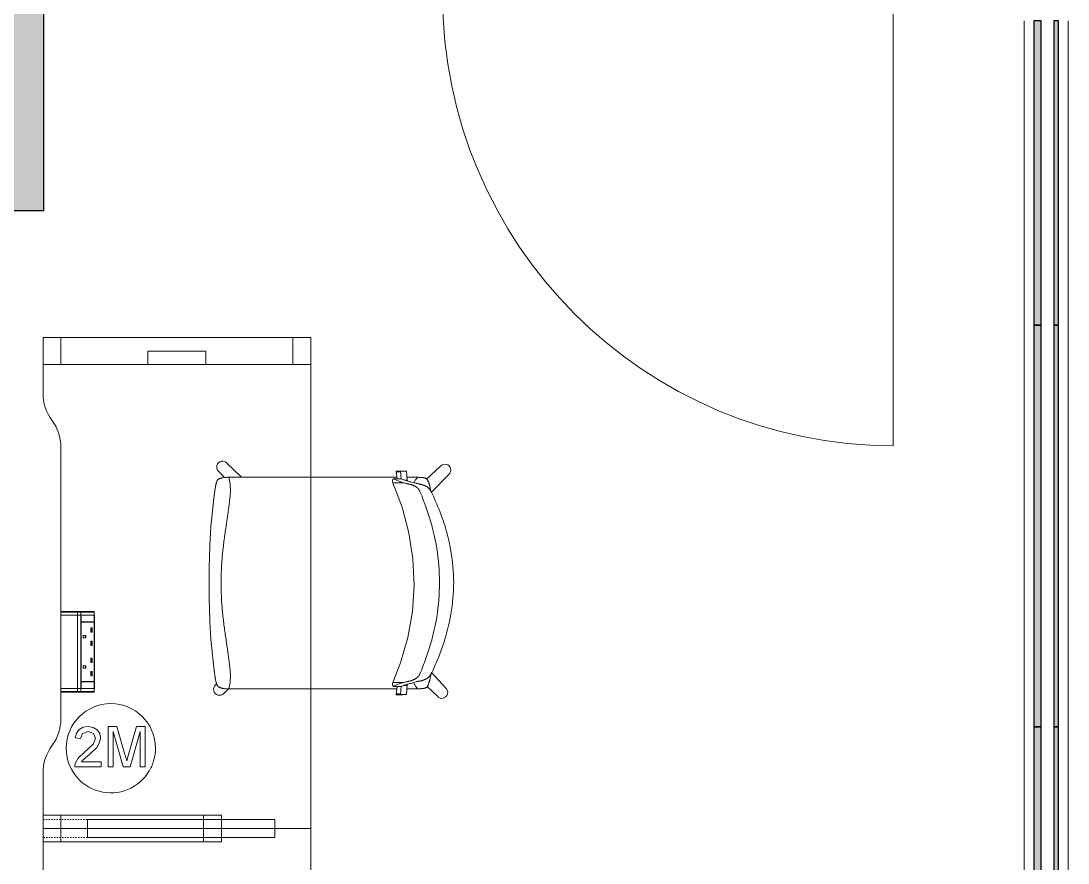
# Model space of a CAD drawing. Header units: millimetres. Extents: x 79795 to 317870, y -36033 to 97293.
# Drawn here: x 183451 to 185799, y 24860 to 26747 of the extents above; entities that cross this region are included whole.
import ezdxf

# ---------------------------------------------------------------- set-up
doc = ezdxf.new("R2010")
doc.units = ezdxf.units.MM
doc.header["$MEASUREMENT"] = 0
doc.linetypes.add('Dash', pattern=[6, 3, -3])
for name, color, linetype, lineweight in [('CSM-STL-XX-ZZ-M3-A-XXXX-00001_detached _19_04_21__rvt-1-Level 4$0$A-DOOR', 4, 'CONTINUOUS', 9), ('CSM-STL-XX-ZZ-M3-A-XXXX-00001_detached _19_04_21__rvt-1-Level 4$0$A-GLAZ-CURT', 7, 'CONTINUOUS', 9), ('CSM-STL-XX-ZZ-M3-A-XXXX-00001_detached _19_04_21__rvt-1-Level 4$0$A-GLAZ-CWMG', 7, 'CONTINUOUS', 9), ('CSM-STL-XX-ZZ-M3-A-XXXX-00001_detached _19_04_21__rvt-1-Level 4$0$A-WALL-PATT', 7, 'CONTINUOUS', 9), ('CSM-STL-XX-ZZ-M3-A-XXXX-00001_detached _19_04_21__rvt-1-Level 4$0$I-WALL', 7, 'CONTINUOUS', 9), ('I-FURN', 8, 'CONTINUOUS', 9), ('I-FURN-HDLN', 8, 'Dash', 9)]:
    doc.layers.add(name, color=color, linetype=linetype, lineweight=lineweight)

msp = doc.modelspace()

# ---------------------------------------------------------------- hatches: boundary and pattern name
at = {"layer": 'CSM-STL-XX-ZZ-M3-A-XXXX-00001_detached _19_04_21__rvt-1-Level 4$0$A-GLAZ-CURT'}
h = msp.add_hatch(color=256, dxfattribs=at)
h.paths.add_polyline_path([(185722.3, 26065.3), (185738.3, 26065.3), (185738.3, 26747.3), (185722.3, 26747.3), (185722.3, 26191.6)], flags=0)
h.paths.add_polyline_path([(185777.3, 26065.3), (185777.3, 26747.3), (185767.3, 26747.3), (185767.3, 26065.3)], flags=0)
h = msp.add_hatch(color=256, dxfattribs=at)
h.paths.add_polyline_path([(185738.3, 26065.3), (185722.3, 26065.3), (185722.3, 25165.3), (185738.3, 25165.3), (185738.3, 25563.9)], flags=0)
h.paths.add_polyline_path([(185777.3, 26065.3), (185767.3, 26065.3), (185767.3, 25165.3), (185777.3, 25165.3), (185777.3, 25563.9)], flags=0)
h = msp.add_hatch(color=256, dxfattribs=at)
h.paths.add_polyline_path([(185738.3, 25165.3), (185722.3, 25165.3), (185722.3, 24265.3), (185738.3, 24265.3), (185738.3, 24663.9)], flags=0)
h.paths.add_polyline_path([(185777.3, 25165.3), (185767.3, 25165.3), (185767.3, 24265.3), (185777.3, 24265.3), (185777.3, 24663.9)], flags=0)
at = {"layer": 'CSM-STL-XX-ZZ-M3-A-XXXX-00001_detached _19_04_21__rvt-1-Level 4$0$A-WALL-PATT'}
for points in [[(183502.8, 26423.2), (183502.8, 26806.3), (183401.8, 26806.3), (183401.8, 26423.2)], [(183502.8, 26322.2), (183502.8, 26423.2), (179500.1, 26423.2), (179500.1, 26322.2), (183104.2, 26322.2)]]:
    msp.add_hatch(color=256, dxfattribs=at).paths.add_polyline_path(points, flags=0)

# ---------------------------------------------------------------- linework, layer by layer
at = {"layer": 'CSM-STL-XX-ZZ-M3-A-XXXX-00001_detached _19_04_21__rvt-1-Level 4$0$A-DOOR'}
msp.add_line((185406.8, 26805.3), (185406.8, 25795.3), dxfattribs=at)
msp.add_arc((185406.8, 26805.3), 1010, 180, 270, dxfattribs=at)
at = {"layer": 'CSM-STL-XX-ZZ-M3-A-XXXX-00001_detached _19_04_21__rvt-1-Level 4$0$A-GLAZ-CURT', "lineweight": 30}
for p, q in [((185738.3, 26747.3), (185722.3, 26747.3)), ((185722.3, 26747.3), (185722.3, 26065.3)), ((185738.3, 26065.3), (185738.3, 26747.3)), ((185777.3, 26747.3), (185767.3, 26747.3)), ((185767.3, 26747.3), (185767.3, 26065.3)), ((185777.3, 26065.3), (185777.3, 26747.3)), ((185722.3, 26065.3), (185738.3, 26065.3)), ((185738.3, 26065.3), (185722.3, 26065.3)), ((185722.3, 26065.3), (185722.3, 25165.3)), ((185738.3, 25165.3), (185738.3, 26065.3)), ((185767.3, 26065.3), (185777.3, 26065.3)), ((185777.3, 26065.3), (185767.3, 26065.3)), ((185767.3, 26065.3), (185767.3, 25165.3)), ((185777.3, 25165.3), (185777.3, 26065.3)), ((185722.3, 25165.3), (185738.3, 25165.3)), ((185738.3, 25165.3), (185722.3, 25165.3)), ((185722.3, 25165.3), (185722.3, 24265.3)), ((185738.3, 24265.3), (185738.3, 25165.3)), ((185767.3, 25165.3), (185777.3, 25165.3)), ((185777.3, 25165.3), (185767.3, 25165.3)), ((185767.3, 25165.3), (185767.3, 24265.3)), ((185777.3, 24265.3), (185777.3, 25165.3))]:
    msp.add_line(p, q, dxfattribs=at)
at = {"layer": 'CSM-STL-XX-ZZ-M3-A-XXXX-00001_detached _19_04_21__rvt-1-Level 4$0$A-GLAZ-CWMG'}
for p, q in [((185700.8, 26747.3), (185700.8, 26065.3)), ((185798.8, 26747.3), (185798.8, 26065.3)), ((185700.8, 26065.3), (185700.8, 25165.3)), ((185798.8, 26065.3), (185798.8, 25165.3)), ((185700.8, 25165.3), (185700.8, 24265.3)), ((185798.8, 25165.3), (185798.8, 24265.3))]:
    msp.add_line(p, q, dxfattribs=at)
at = {"layer": 'CSM-STL-XX-ZZ-M3-A-XXXX-00001_detached _19_04_21__rvt-1-Level 4$0$I-WALL', "lineweight": 30}
for p, q in [((183502.8, 26423.2), (183502.8, 26805.3)), ((183502.8, 26322.2), (183502.8, 26423.2)), ((179500.1, 26322.2), (183502.8, 26322.2))]:
    msp.add_line(p, q, dxfattribs=at)
at = {"layer": 'I-FURN'}
for p, q in [((183500.9, 26037.6), (184100.9, 26037.6)), ((183540.9, 26037.6), (183500.9, 26037.6)), ((183500.9, 25977.6), (183500.9, 26037.6)), ((183500.9, 25977.6), (183500.9, 26037.6)), ((184100.9, 26037.6), (183500.9, 26037.6)), ((183500.9, 26037.6), (183500.9, 25912.6)), ((183500.9, 25912.6), (183500.9, 26037.6)), ((183500.9, 26037.6), (184100.9, 26037.6)), ((184060.9, 26037.6), (183540.9, 26037.6)), ((183540.9, 25977.6), (183540.9, 26037.6)), ((183540.9, 25977.6), (183540.9, 26037.6)), ((184100.9, 26037.6), (184060.9, 26037.6)), ((184060.9, 25977.6), (184060.9, 26037.6)), ((184060.9, 25977.6), (184060.9, 26037.6)), ((184100.9, 26037.6), (184100.9, 25977.6)), ((184100.9, 25977.6), (184100.9, 26037.6)), ((184100.9, 24937.6), (184100.9, 26037.6)), ((184100.9, 26037.6), (184100.9, 24937.6)), ((183735.9, 26007.6), (183865.9, 26007.6)), ((183735.9, 25977.6), (183735.9, 26007.6)), ((183865.9, 26007.6), (183735.9, 26007.6)), ((183735.9, 25977.6), (183735.9, 26007.6)), ((183865.9, 26007.6), (183865.9, 25977.6)), ((183865.9, 25977.6), (183865.9, 26007.6)), ((183735.9, 25977.6), (183500.9, 25977.6)), ((183500.9, 25977.6), (183540.9, 25977.6)), ((183540.9, 25977.6), (184060.9, 25977.6)), ((183865.9, 25977.6), (183735.9, 25977.6)), ((184100.9, 25977.6), (183865.9, 25977.6)), ((184061.6, 25977.6), (184100.9, 25977.6)), ((183540.9, 25792.6), (183540.9, 25422.6)), ((183540.9, 25422.6), (183540.9, 25792.6)), ((183945.6, 25724.9), (183913.3, 25756.3)), ((183894.6, 25738.1), (183907.6, 25723.9)), ((184292.7, 25738.7), (184294.7, 25721.5)), ((184306, 25738.7), (184292.7, 25738.7)), ((184292.7, 25737.8), (184294.6, 25721.5)), ((184303.6, 25721), (184302.4, 25738.4)), ((184302.4, 25738.4), (184315.7, 25738.4)), ((184315.7, 25738.4), (184317.1, 25718.5)), ((184392.2, 25749.7), (184360.7, 25720.7)), ((184371, 25690.3), (184410.4, 25731)), ((183917.3, 25724.9), (183917.9, 25724.9)), ((184284.6, 25718.3), (184284.3, 25716.8)), ((184284.3, 25716.8), (184284.3, 25714.5)), ((184284.3, 25714.5), (184284.9, 25712.4)), ((184285.3, 25720), (184284.6, 25718.3)), ((184284.9, 25712.4), (184306.1, 25657.3)), ((184286.4, 25721.5), (184285.3, 25720)), ((184288.5, 25721.5), (184302.1, 25721.5)), ((184317.1, 25718.5), (184311.2, 25718.5)), ((184317.1, 25717.5), (184314.1, 25717.5)), ((184306.1, 25657.3), (184321.3, 25600.2)), ((184321.3, 25600.2), (184330.2, 25541.7)), ((184330.2, 25541.7), (184332.8, 25482.6)), ((184332.8, 25482.6), (184329, 25423.6)), ((183541.9, 25423.6), (183541.9, 25423.6)), ((183579, 25423.6), (183541.9, 25423.6)), ((183541.9, 25423.6), (183545.9, 25423.6)), ((183545.9, 25422.6), (183545.9, 25423.6)), ((183545.9, 25423.6), (183584.5, 25423.6)), ((183584.5, 25423.6), (183579, 25423.6)), ((183614.8, 25423.6), (183584.5, 25423.6)), ((183614.8, 25423.6), (183584.5, 25423.6)), ((183615.4, 25423.3), (183615.4, 25423.3)), ((184329, 25423.6), (184318.8, 25365.4)), ((183540.9, 25422.6), (183540.9, 25415.6)), ((183540.9, 25422.6), (183578.4, 25422.6)), ((183540.9, 25422.6), (183540.9, 25415.6)), ((183540.9, 25415.6), (183578.4, 25415.6)), ((183540.9, 25415.4), (183540.9, 25251.5)), ((183540.9, 25251.5), (183540.9, 25415.4)), ((183578.4, 25415.4), (183540.9, 25415.4)), ((183578.4, 25422.6), (183585.3, 25422.6)), ((183578.4, 25422.6), (183578.4, 25415.6)), ((183578.4, 25415.6), (183585.3, 25415.6)), ((183578.4, 25251.5), (183578.4, 25415.4)), ((183585.3, 25415.4), (183578.4, 25415.4)), ((183586.1, 25415.5), (183583.7, 25415.5)), ((183585.3, 25422.6), (183615.6, 25422.6)), ((183585.3, 25422.6), (183585.3, 25415.6)), ((183585.3, 25415.6), (183615.6, 25415.6)), ((183585.3, 25251.5), (183585.3, 25415.4)), ((183585.3, 25415.4), (183585.9, 25415.4)), ((183585.9, 25415.4), (183585.9, 25400.5)), ((183585.9, 25400), (183585.9, 25267)), ((183586.1, 25400.5), (183586.1, 25415.5)), ((183586.1, 25415.5), (183616, 25415.5)), ((183616, 25400.5), (183586.1, 25400.5)), ((183586.1, 25267), (183586.1, 25400)), ((183616, 25400), (183586.1, 25400)), ((183615.6, 25422.6), (183615.8, 25422.6)), ((183615.6, 25422.6), (183615.6, 25415.6)), ((183615.6, 25415.6), (183615.8, 25415.6)), ((183615.6, 25400.5), (183615.6, 25400)), ((183615.8, 25415.6), (183615.8, 25422.6)), ((183615.8, 25415.6), (183615.8, 25422.6)), ((183615.8, 25415.6), (183615.8, 25422.6)), ((183615.8, 25251.5), (183615.8, 25415.4)), ((183616, 25415.5), (183616, 25400.5)), ((183616, 25400), (183616, 25267)), ((183610.9, 25387.4), (183608.1, 25387.4)), ((183608.1, 25377.4), (183608.1, 25387.4)), ((183610.9, 25377.4), (183608.1, 25377.4)), ((183610.2, 25377.4), (183610.2, 25387.4)), ((183610.9, 25377.4), (183610.9, 25387.4)), ((183596.6, 25369.9), (183590.9, 25369.9)), ((183590.9, 25364.9), (183590.9, 25369.9)), ((183596.6, 25364.9), (183590.9, 25364.9)), ((183595.9, 25364.9), (183595.9, 25369.9)), ((183596.6, 25364.9), (183596.6, 25369.9)), ((183610.9, 25357.4), (183608.1, 25357.4)), ((183608.1, 25347.4), (183608.1, 25357.4)), ((183610.2, 25347.4), (183610.2, 25357.4)), ((183610.9, 25347.4), (183610.9, 25357.4)), ((184318.8, 25365.4), (184302.4, 25308.6)), ((183610.9, 25347.4), (183608.1, 25347.4)), ((183610.9, 25319.6), (183608.1, 25319.6)), ((183608.1, 25309.6), (183608.1, 25319.6)), ((183610.9, 25309.6), (183608.1, 25309.6)), ((183610.2, 25309.6), (183610.2, 25319.6)), ((183610.9, 25309.6), (183610.9, 25319.6)), ((184302.4, 25308.6), (184284.9, 25264.7)), ((183590.9, 25302.1), (183590.9, 25297.1)), ((183596.6, 25302.1), (183590.9, 25302.1)), ((183590.9, 25297.1), (183596.6, 25297.1)), ((183595.9, 25297.1), (183595.9, 25302.1)), ((183596.6, 25297.1), (183596.6, 25302.1)), ((183610.9, 25289.6), (183608.1, 25289.6)), ((183608.1, 25279.6), (183608.1, 25289.6)), ((183610.2, 25279.6), (183610.2, 25289.6)), ((183610.9, 25279.6), (183610.9, 25289.6)), ((184403.7, 25252), (184371.5, 25287.1)), ((183585.9, 25266.5), (183585.9, 25251.5)), ((183616, 25267), (183586.1, 25267)), ((183586.1, 25251.5), (183586.1, 25266.5)), ((183586.1, 25266.5), (183616, 25266.5)), ((183610.9, 25279.6), (183608.1, 25279.6)), ((183615.6, 25267), (183615.6, 25266.5)), ((183616, 25266.5), (183616, 25251.5)), ((183890.7, 25262.1), (183887.8, 25259.2)), ((184284.3, 25262.6), (184284.9, 25264.7)), ((184284.3, 25260.3), (184284.3, 25262.6)), ((184284.6, 25258.8), (184284.3, 25260.3)), ((184285.3, 25257.1), (184284.6, 25258.8)), ((183540.9, 25251.5), (183578.4, 25251.5)), ((183540.9, 25251.4), (183540.9, 25244.4)), ((183540.9, 25244.4), (183540.9, 25251.4)), ((183578.4, 25251.4), (183540.9, 25251.4)), ((183540.9, 25244.4), (183540.9, 25182.6)), ((183540.9, 25182.6), (183540.9, 25244.4)), ((183578.4, 25244.4), (183540.9, 25244.4)), ((183545.9, 25243.4), (183541.9, 25243.4)), ((183541.9, 25243.4), (183579, 25243.4)), ((183545.9, 25243.4), (183545.9, 25244.4)), ((183584.5, 25243.4), (183545.9, 25243.4)), ((183578.4, 25251.5), (183585.3, 25251.5)), ((183578.4, 25244.4), (183578.4, 25251.4)), ((183585.3, 25251.4), (183578.4, 25251.4)), ((183585.3, 25244.4), (183578.4, 25244.4)), ((183579, 25243.4), (183584.5, 25243.4)), ((183584.5, 25243.4), (183614.8, 25243.4)), ((183584.5, 25243.4), (183614.8, 25243.4)), ((183585.9, 25251.5), (183585.3, 25251.5)), ((183585.3, 25244.4), (183585.3, 25251.4)), ((183615.6, 25251.4), (183585.3, 25251.4)), ((183615.6, 25244.4), (183585.3, 25244.4)), ((183616, 25251.5), (183586.1, 25251.5)), ((183615.4, 25243.7), (183615.4, 25243.7)), ((183615.6, 25244.4), (183615.6, 25251.4)), ((183615.8, 25251.4), (183615.6, 25251.4)), ((183615.8, 25244.4), (183615.6, 25244.4)), ((183615.8, 25244.4), (183615.8, 25251.4)), ((183615.8, 25244.4), (183615.8, 25251.4)), ((183615.8, 25251.4), (183615.8, 25244.4)), ((183906, 25240.4), (183916.8, 25250.3)), ((183917.9, 25250.3), (183917.3, 25250.3)), ((184286.4, 25255.5), (184285.3, 25257.1)), ((184288.5, 25255.5), (184302.1, 25255.5)), ((184294.7, 25255.5), (184292.7, 25238.4)), ((184294.9, 25255.5), (184292.7, 25237.4)), ((184292.7, 25237.4), (184306, 25237.4)), ((184302.4, 25238.7), (184303.6, 25256.1)), ((184302.4, 25237.7), (184303.7, 25256.1)), ((184315.7, 25237.7), (184302.4, 25237.7)), ((184308.3, 25257.7), (184317.1, 25257.7)), ((184311.2, 25258.6), (184317.1, 25258.6)), ((184317.1, 25257.7), (184315.7, 25237.7)), ((184362.2, 25255.9), (184385, 25233.8)), ((183602.2, 25166), (183590.8, 25164.3)), ((183613.6, 25164.1), (183602.2, 25166)), ((183666.2, 25166), (183646.8, 25166)), ((183646.8, 25166), (183646.8, 25075.5)), ((183684.4, 25103.3), (183666.2, 25166)), ((183710.7, 25166), (183692.5, 25103.3)), ((183730.1, 25166), (183710.7, 25166)), ((183730.1, 25075.5), (183730.1, 25166)), ((183576.1, 25151.5), (183573.3, 25140.5)), ((183582, 25159.4), (183576.1, 25151.5)), ((183590.8, 25164.3), (183582, 25159.4)), ((183584.6, 25139.1), (183589.4, 25150.5)), ((183589.4, 25150.5), (183601.9, 25154.6)), ((183601.9, 25154.6), (183613.9, 25150.4)), ((183622.4, 25158.7), (183613.6, 25164.1)), ((183613.9, 25150.4), (183618.5, 25140.1)), ((183628, 25150.6), (183622.4, 25158.7)), ((183629.8, 25140.7), (183628, 25150.6)), ((183658.1, 25075.5), (183658.1, 25154.6)), ((183658.1, 25154.6), (183680.8, 25075.5)), ((183702.2, 25096.6), (183718.8, 25154.6)), ((183718.8, 25154.6), (183718.8, 25075.5)), ((183573.3, 25140.5), (183584.6, 25139.1)), ((183613.7, 25127.3), (183594.1, 25108.4)), ((183605, 25103.5), (183621.2, 25118.9)), ((183618.5, 25140.1), (183613.7, 25127.3)), ((183621.2, 25118.9), (183627.8, 25130)), ((183627.8, 25130), (183629.8, 25140.7)), ((183580, 25095.3), (183573.1, 25083.3)), ((183594.1, 25108.4), (183580, 25095.3)), ((183592, 25092.6), (183605, 25103.5)), ((183688.5, 25088.9), (183684.7, 25102.2)), ((183692.5, 25103.3), (183688.5, 25088.9)), ((183696.1, 25075.5), (183702.1, 25096.3)), ((183573.1, 25083.3), (183571.9, 25075.5)), ((183571.9, 25075.5), (183631.3, 25075.5)), ((183586.9, 25086.8), (183592, 25092.6)), ((183631.3, 25086.8), (183586.9, 25086.8)), ((183631.3, 25075.5), (183631.3, 25086.8)), ((183646.8, 25075.5), (183658.1, 25075.5)), ((183680.8, 25075.5), (183696.1, 25075.5)), ((183718.8, 25075.5), (183730.1, 25075.5)), ((183500.9, 25061.5), (183500.9, 24937.6)), ((183500.9, 24937.6), (183500.9, 25061.5)), ((183540.9, 24967.6), (183500.9, 24967.6)), ((183500.9, 24967.6), (183900.9, 24967.6)), ((183500.9, 24907.6), (183500.9, 24967.6)), ((183500.9, 24907.6), (183500.9, 24967.6)), ((183860.9, 24967.6), (183540.9, 24967.6)), ((183540.9, 24907.6), (183540.9, 24967.6)), ((183540.9, 24907.6), (183540.9, 24967.6)), ((183600.9, 24957.6), (183600.9, 24917.6)), ((183900.9, 24957.6), (183600.9, 24957.6)), ((183900.9, 24967.6), (183860.9, 24967.6)), ((183860.9, 24957.6), (183860.9, 24967.6)), ((183860.9, 24907.6), (183860.9, 24967.6)), ((183900.9, 24957.6), (183900.9, 24967.6)), ((183900.9, 24967.6), (183900.9, 24907.6)), ((184020.9, 24957.6), (183900.9, 24957.6)), ((184020.9, 24917.6), (184020.9, 24957.6)), ((184100.9, 24937.6), (183500.9, 24937.6)), ((183500.9, 24937.6), (183500.9, 24812.6)), ((183500.9, 24812.6), (183500.9, 24937.6)), ((183500.9, 24937.6), (184100.9, 24937.6)), ((183500.9, 24937.6), (184100.9, 24937.6)), ((184100.9, 24937.6), (183500.9, 24937.6)), ((184100.9, 23837.6), (184100.9, 24937.6)), ((184100.9, 24937.6), (184100.9, 23837.6)), ((183900.9, 24907.6), (183500.9, 24907.6)), ((183500.9, 24907.6), (183540.9, 24907.6)), ((183540.9, 24907.6), (183860.9, 24907.6)), ((183600.9, 24917.6), (183900.9, 24917.6)), ((183860.9, 24907.6), (183860.9, 24917.6)), ((183860.9, 24907.6), (183900.9, 24907.6)), ((183900.9, 24907.6), (183900.9, 24917.6)), ((183900.9, 24917.6), (184020.9, 24917.6))]:
    msp.add_line(p, q, dxfattribs=at)
at = {"layer": 'I-FURN', "flags": 128}
for points in [[(183540.9, 25422.6), (183540.9, 25422.6), (183540.9, 25422.6), (183540.9, 25422.7), (183540.9, 25422.7), (183540.9, 25422.8), (183540.9, 25422.8), (183541, 25422.8), (183541, 25422.9), (183541, 25422.9), (183541, 25423), (183541, 25423), (183541, 25423), (183541.1, 25423.1), (183541.1, 25423.1), (183541.1, 25423.1), (183541.1, 25423.2), (183541.1, 25423.2), (183541.2, 25423.2), (183541.2, 25423.3), (183541.2, 25423.3), (183541.3, 25423.3), (183541.3, 25423.3), (183541.3, 25423.4), (183541.3, 25423.4), (183541.4, 25423.4), (183541.4, 25423.4), (183541.4, 25423.4), (183541.5, 25423.5), (183541.5, 25423.5), (183541.6, 25423.5), (183541.6, 25423.5), (183541.6, 25423.5), (183541.7, 25423.5), (183541.7, 25423.5), (183541.8, 25423.5), (183541.8, 25423.6), (183541.8, 25423.6), (183541.9, 25423.6), (183541.9, 25423.6), (183541.9, 25423.6)], [(183579, 25423.6), (183576.2, 25423.6), (183573.5, 25423.6), (183570.9, 25423.6), (183568.3, 25423.6), (183565.9, 25423.6), (183563.6, 25423.6), (183561.3, 25423.6), (183559.2, 25423.6), (183557.2, 25423.6), (183555.3, 25423.6), (183553.5, 25423.6), (183551.8, 25423.6), (183550.3, 25423.6), (183548.9, 25423.6), (183547.6, 25423.6), (183546.4, 25423.6), (183545.4, 25423.6), (183544.4, 25423.6), (183543.7, 25423.6), (183543, 25423.6), (183542.5, 25423.6), (183542.1, 25423.6), (183541.9, 25423.6)], [(183541.9, 25423.6), (183541.9, 25423.6), (183541.9, 25423.6), (183541.9, 25423.6), (183542, 25423.6), (183542, 25423.6), (183542, 25423.6), (183542.1, 25423.6), (183542.1, 25423.6), (183542.2, 25423.6), (183542.2, 25423.6), (183542.3, 25423.6), (183542.4, 25423.6), (183542.4, 25423.6), (183542.5, 25423.6), (183542.6, 25423.6), (183542.7, 25423.6), (183542.8, 25423.6), (183542.9, 25423.6), (183543, 25423.6), (183543.1, 25423.6), (183543.3, 25423.6), (183543.4, 25423.6), (183543.5, 25423.6), (183543.6, 25423.6), (183543.8, 25423.6), (183543.9, 25423.6), (183544, 25423.6), (183544.2, 25423.6), (183544.3, 25423.6), (183544.5, 25423.6), (183544.6, 25423.6), (183544.8, 25423.6), (183544.9, 25423.6), (183545.1, 25423.6), (183545.2, 25423.6), (183545.4, 25423.6), (183545.6, 25423.6), (183545.7, 25423.6), (183545.9, 25423.6), (183545.9, 25423.6)], [(183584.5, 25423.6), (183584.4, 25423.6), (183584.3, 25423.6), (183584.2, 25423.6), (183584.1, 25423.6), (183584, 25423.6), (183583.8, 25423.6), (183583.7, 25423.6), (183583.6, 25423.6), (183583.5, 25423.6), (183583.3, 25423.6), (183583.2, 25423.6), (183583.1, 25423.6), (183582.9, 25423.6), (183582.8, 25423.6), (183582.6, 25423.6), (183582.5, 25423.6), (183582.3, 25423.6), (183582.2, 25423.6), (183582, 25423.6), (183581.8, 25423.6), (183581.7, 25423.6), (183581.5, 25423.6), (183581.4, 25423.6), (183581.2, 25423.6), (183581.1, 25423.6), (183580.9, 25423.6), (183580.7, 25423.6), (183580.6, 25423.6), (183580.4, 25423.6), (183580.3, 25423.6), (183580.1, 25423.6), (183580, 25423.6), (183579.8, 25423.6), (183579.7, 25423.6), (183579.5, 25423.6), (183579.4, 25423.6), (183579.2, 25423.6), (183579.1, 25423.6), (183579, 25423.6)], [(183615.6, 25423.1), (183615.6, 25423), (183615.7, 25423), (183615.7, 25423), (183615.7, 25422.9), (183615.7, 25422.9), (183615.7, 25422.9), (183615.7, 25422.8), (183615.7, 25422.8), (183615.8, 25422.7), (183615.8, 25422.7), (183615.8, 25422.7), (183615.8, 25422.6), (183615.8, 25422.6), (183615.8, 25422.6)], [(183541.9, 25243.4), (183541.9, 25243.4), (183541.8, 25243.4), (183541.8, 25243.4), (183541.8, 25243.5), (183541.7, 25243.5), (183541.7, 25243.5), (183541.6, 25243.5), (183541.6, 25243.5), (183541.6, 25243.5), (183541.5, 25243.5), (183541.5, 25243.5), (183541.5, 25243.6), (183541.4, 25243.6), (183541.4, 25243.6), (183541.4, 25243.6), (183541.3, 25243.6), (183541.3, 25243.7), (183541.3, 25243.7), (183541.2, 25243.7), (183541.2, 25243.7), (183541.2, 25243.8), (183541.1, 25243.8), (183541.1, 25243.8), (183541.1, 25243.9), (183541.1, 25243.9), (183541.1, 25243.9), (183541, 25244), (183541, 25244), (183541, 25244), (183541, 25244.1), (183541, 25244.1), (183541, 25244.2), (183541, 25244.2), (183540.9, 25244.2), (183540.9, 25244.3), (183540.9, 25244.3), (183540.9, 25244.4), (183540.9, 25244.4), (183540.9, 25244.4), (183540.9, 25244.4)], [(183545.9, 25243.4), (183545.8, 25243.4), (183545.6, 25243.4), (183545.4, 25243.4), (183545.3, 25243.4), (183545.1, 25243.4), (183545, 25243.4), (183544.8, 25243.4), (183544.7, 25243.4), (183544.5, 25243.4), (183544.4, 25243.4), (183544.2, 25243.4), (183544.1, 25243.4), (183543.9, 25243.4), (183543.8, 25243.4), (183543.7, 25243.4), (183543.5, 25243.4), (183543.4, 25243.4), (183543.3, 25243.4), (183543.2, 25243.4), (183543.1, 25243.4), (183542.9, 25243.4), (183542.8, 25243.4), (183542.7, 25243.4), (183542.6, 25243.4), (183542.6, 25243.4), (183542.5, 25243.4), (183542.4, 25243.4), (183542.3, 25243.4), (183542.3, 25243.4), (183542.2, 25243.4), (183542.1, 25243.4), (183542.1, 25243.4), (183542, 25243.4), (183542, 25243.4), (183542, 25243.4), (183542, 25243.4), (183541.9, 25243.4), (183541.9, 25243.4), (183541.9, 25243.4)], [(183541.9, 25243.4), (183541.9, 25243.4), (183541.9, 25243.4)], [(183541.9, 25243.4), (183542.2, 25243.4), (183542.6, 25243.4), (183543.2, 25243.4), (183543.9, 25243.4), (183544.7, 25243.4), (183545.6, 25243.4), (183546.7, 25243.4), (183547.9, 25243.4), (183549.2, 25243.4), (183550.7, 25243.4), (183552.3, 25243.4), (183554, 25243.4), (183555.8, 25243.4), (183557.7, 25243.4), (183559.8, 25243.4), (183561.9, 25243.4), (183564.2, 25243.4), (183566.5, 25243.4), (183569, 25243.4), (183571.5, 25243.4), (183574.2, 25243.4), (183576.9, 25243.4), (183579, 25243.4)], [(183579, 25243.4), (183579.1, 25243.4), (183579.2, 25243.4), (183579.4, 25243.4), (183579.5, 25243.4), (183579.7, 25243.4), (183579.8, 25243.4), (183580, 25243.4), (183580.1, 25243.4), (183580.3, 25243.4), (183580.4, 25243.4), (183580.6, 25243.4), (183580.7, 25243.4), (183580.9, 25243.4), (183581.1, 25243.4), (183581.2, 25243.4), (183581.4, 25243.4), (183581.5, 25243.4), (183581.7, 25243.4), (183581.8, 25243.4), (183582, 25243.4), (183582.2, 25243.4), (183582.3, 25243.4), (183582.5, 25243.4), (183582.6, 25243.4), (183582.8, 25243.4), (183582.9, 25243.4), (183583.1, 25243.4), (183583.2, 25243.4), (183583.3, 25243.4), (183583.5, 25243.4), (183583.6, 25243.4), (183583.7, 25243.4), (183583.8, 25243.4), (183584, 25243.4), (183584.1, 25243.4), (183584.2, 25243.4), (183584.3, 25243.4), (183584.4, 25243.4), (183584.5, 25243.4)], [(183615.8, 25244.4), (183615.8, 25244.4), (183615.8, 25244.4), (183615.8, 25244.3), (183615.8, 25244.3), (183615.7, 25244.2), (183615.7, 25244.2), (183615.7, 25244.2), (183615.7, 25244.1), (183615.7, 25244.1), (183615.7, 25244.1), (183615.7, 25244), (183615.7, 25244), (183615.6, 25243.9)]]:
    msp.add_lwpolyline(points, dxfattribs=at)
at = {"layer": 'I-FURN'}
for centre, radius, start, end in [((183600.9, 25912.6), 100, 180, 216.8699), ((183600.9, 25912.6), 100, 180, 216.8699), ((183440.9, 25792.6), 100, 0, 36.8699), ((183440.9, 25792.6), 100, 0, 36.8699), ((183903.3, 25747.8), 13.1, 40.3941, 228.0104), ((184401.9, 25740.9), 13.1, 310.4176, 138.0338), ((183896.3, 25249.2), 13.1, 130.3707, 317.9869), ((184395, 25242.3), 13.1, 220.3941, 48.0104), ((183652.9, 25117.4), 100, 0, 180), ((183440.9, 25182.6), 100, 323.1301, 0), ((183440.9, 25182.6), 100, 323.1301, 0), ((183601, 25062.6), 100, 143.1301, 180.6256), ((183601, 25062.6), 100, 143.1301, 180.6256), ((183652.9, 25117.4), 100, 180, 329.6476), ((183652.9, 25117.4), 100, 345, 0), ((183652.9, 25117.4), 100, 330, 344.9111)]:
    msp.add_arc(centre, radius, start, end, dxfattribs=at)
for centre, major_axis, ratio, start_param, end_param in [((184298.1, 25755.2), (0, -17.4), 0.978487, 5.960696, 6.540192), ((184298.1, 25754.3), (0, -17.4), 0.978487, 5.960696, 6.540192), ((184311.4, 25755.2), (0, -17.4), 0.978487, 5.960696, 6.044337), ((183541.9, 25422.6), (0, 1), 0.998113, 0, 1.570796), ((183579, 25422.6), (0, 1), 0.56467, 0, 1.570796), ((183584.5, 25422.6), (0, 1), 0.819152, 4.712389, 6.283185), ((183614.8, 25422.6), (0, 1), 0.819152, 4.712389, 6.283185), ((183541.9, 25244.4), (0, 1), 0.998113, 1.570796, 3.141593), ((183579, 25244.4), (0, 1), 0.56467, 1.570796, 3.141593), ((183584.5, 25244.4), (0, 1), 0.819152, 3.141593, 4.712389), ((183614.8, 25244.4), (0, -1), 0.819152, 0, 1.570796), ((184298.1, 25221.9), (0, -17.4), 0.978487, 2.884586, 3.464082), ((184298.1, 25220.9), (0, -17.4), 0.978487, 2.884586, 3.464082), ((184311.4, 25220.9), (0, -17.4), 0.978487, 3.380441, 3.464082)]:
    msp.add_ellipse(centre, major_axis=major_axis, ratio=ratio, start_param=start_param, end_param=end_param, dxfattribs=at)
for points, knots in [([(183877.2, 25613.9), (183877.5, 25617.1), (183878, 25621.8), (183878.6, 25627.9), (183879, 25632.4), (183879.5, 25636.7), (183879.9, 25640.8), (183880.3, 25645), (183880.8, 25649.4), (183881.3, 25654.2), (183881.8, 25659.1), (183882.4, 25663.9), (183882.9, 25668.6), (183883.4, 25673), (183883.8, 25677), (183884.3, 25680.5), (183884.6, 25683.4), (183884.9, 25685.7), (183885.2, 25688), (183885.5, 25690.7), (183886, 25694), (183886.5, 25697.5), (183886.9, 25700.1), (183887.2, 25701.7), (183887.4, 25702.9), (183887.6, 25704.1), (183887.9, 25705.7), (183888.3, 25707.8), (183888.9, 25710.1), (183889.7, 25713), (183890.5, 25715.4), (183891.4, 25717), (183891.9, 25717.8), (183892.3, 25718.4), (183892.8, 25718.9), (183893.4, 25719.5), (183894.6, 25720.5), (183896.3, 25721.4), (183898.3, 25722.2), (183899.9, 25722.7), (183901.8, 25723.2), (183904.4, 25723.6), (183907.9, 25724.1), (183912, 25724.5), (183915.4, 25724.8), (183916.8, 25724.9), (183917.3, 25724.9)], [0, 0, 0, 0, 0.0625, 0.09375, 0.125, 0.15625, 0.1875, 0.21875, 0.25, 0.28125, 0.3125, 0.34375, 0.375, 0.40625, 0.4375, 0.46875, 0.484375, 0.5, 0.515625, 0.53125, 0.5625, 0.59375, 0.609375, 0.617188, 0.625, 0.632812, 0.640625, 0.65625, 0.671875, 0.6875, 0.71875, 0.734375, 0.742188, 0.75, 0.757812, 0.765625, 0.78125, 0.8125, 0.828125, 0.84375, 0.859375, 0.875, 0.90625, 0.9375, 0.96875, 1, 1, 1, 1]), ([(183889.8, 25713.1), (183889.7, 25712.9), (183889.5, 25712.2), (183889.1, 25710.8), (183888.6, 25709), (183888.2, 25707.1), (183887.9, 25705.9), (183887.8, 25705.3)], [0.2634642, 0.2634642, 0.2634642, 0.2634642, 0.26785714, 0.28571429, 0.30357143, 0.32142857, 0.33764593, 0.33764593, 0.33764593, 0.33764593]), ([(183901.3, 25723), (183900.8, 25722.9), (183899.6, 25722.6), (183898, 25722.1), (183896.7, 25721.6), (183895.9, 25721.2), (183895.8, 25721.1)], [0.11388456, 0.11388456, 0.11388456, 0.11388456, 0.125, 0.14285714, 0.16071429, 0.16623382, 0.16623382, 0.16623382, 0.16623382]), ([(183899.9, 25487.6), (183899.9, 25497.6), (183900.3, 25512.7), (183901.5, 25532.8), (183902.8, 25547.8), (183904.3, 25562.7), (183906.1, 25577.7), (183908, 25592.1), (183910, 25606.5), (183911.8, 25618.9), (183913.3, 25628.8), (183914.4, 25636.2), (183915.4, 25643.6), (183916.5, 25651), (183917.3, 25657.1), (183918, 25662), (183918.4, 25665.7), (183918.8, 25669.4), (183919.4, 25674.4), (183920.2, 25680.6), (183920.7, 25686.8), (183920.9, 25691.8), (183921, 25695.5), (183920.9, 25699.2), (183920.7, 25704.1), (183920, 25712.7), (183918.8, 25720), (183917.9, 25724.9)], [0, 0, 0, 0, 0.125, 0.1875, 0.25, 0.3125, 0.375, 0.4375, 0.5, 0.5625, 0.59375, 0.625, 0.65625, 0.6875, 0.71875, 0.734375, 0.75, 0.765625, 0.78125, 0.8125, 0.84375, 0.859375, 0.875, 0.890625, 0.90625, 0.9375, 1, 1, 1, 1]), ([(183917.9, 25724.9), (183928.1, 25724.9), (183943, 25724.9), (183962.7, 25724.9), (183977.5, 25724.9), (183992.2, 25724.9), (184006.8, 25724.9), (184019.1, 25724.9), (184029.1, 25724.9), (184036.7, 25724.9), (184044.3, 25724.9), (184054.4, 25724.9), (184066.9, 25724.9), (184079.3, 25724.9), (184089.4, 25724.9), (184095.8, 25724.9), (184099.7, 25724.9), (184101, 25724.9)], [-1, -1, -1, -1, -0.9285714, -0.8928571, -0.8571429, -0.8214286, -0.7857143, -0.75, -0.7321429, -0.7142857, -0.6964286, -0.6785714, -0.6428571, -0.6071429, -0.5892857, -0.5714286, -0.5621337, -0.5621337, -0.5621337, -0.5621337]), ([(184101, 25724.9), (184102.2, 25724.9), (184106, 25724.9), (184114.7, 25724.9), (184127.2, 25724.9), (184142.2, 25724.9), (184157.4, 25724.9), (184172.5, 25724.9), (184187.4, 25724.9), (184199.8, 25724.9), (184209.9, 25724.9), (184217.5, 25724.9), (184225.1, 25724.9), (184235, 25724.9), (184247.2, 25724.9), (184259.6, 25724.9), (184269.7, 25724.9), (184277.4, 25724.9), (184285.2, 25724.9), (184291.1, 25724.9), (184294.3, 25724.9), (184295, 25724.9)], [-0.5621337, -0.5621337, -0.5621337, -0.5621337, -0.5535714, -0.5357143, -0.5, -0.4642857, -0.4285714, -0.3928571, -0.3571429, -0.3214286, -0.3035714, -0.2857143, -0.2678571, -0.25, -0.2142857, -0.1785714, -0.1607143, -0.1428571, -0.125, -0.1071429, -0.1022726, -0.1022726, -0.1022726, -0.1022726]), ([(184285.5, 25712.4), (184285.8, 25712.4), (184286.4, 25712.4), (184288.4, 25712.4), (184292.3, 25712.4), (184299.5, 25712.4), (184306.1, 25712.4), (184309.8, 25712.4)], [0.4444444, 0.4444444, 0.4444444, 0.4444444, 0.5138889, 0.5833333, 0.7222222, 0.8611111, 1, 1, 1, 1]), ([(184288.5, 25721.5), (184287.9, 25721.5), (184287.1, 25721.5), (184286.5, 25721.5), (184286.4, 25721.5), (184287, 25721.5), (184287.8, 25721.5), (184288.1, 25721.5)], [0, 0, 0, 0, 0.125, 0.25, 0.375, 0.5, 0.5828112, 0.5828112, 0.5828112, 0.5828112]), ([(184309.8, 25712.4), (184307.8, 25713), (184304.3, 25714), (184301.3, 25714.9), (184300, 25715.4)], [0, 0, 0, 0, 0.1666667, 0.3015029, 0.3015029, 0.3015029, 0.3015029]), ([(184309.3, 25719.1), (184311.2, 25718.4), (184314.4, 25717.4), (184319.4, 25715.9), (184323.5, 25714.8), (184327.7, 25713.7), (184332.2, 25712.5), (184336.3, 25711.4), (184339.6, 25710.5), (184341.8, 25709.9), (184343.5, 25709.6), (184345.2, 25709.2), (184346.9, 25709), (184348.6, 25708.6), (184350, 25708.3), (184351.1, 25707.9), (184352, 25707.6), (184352.5, 25707.4), (184352.8, 25707.2), (184353.2, 25707.1), (184353.7, 25706.9), (184354.6, 25706.5), (184356, 25706), (184357.6, 25705.3), (184359.3, 25704.5), (184361, 25703.6), (184362.8, 25702.5), (184364.2, 25701.3), (184365.2, 25700.4), (184365.7, 25699.8), (184366.1, 25699.3), (184366.5, 25698.9), (184367.1, 25698.2), (184368, 25697), (184369.4, 25695.1), (184371, 25692.7), (184373, 25689), (184375.5, 25683.9), (184377.3, 25679.2), (184378.2, 25676.7)], [0, 0, 0, 0, 0.142857, 0.214286, 0.285714, 0.357143, 0.428571, 0.5, 0.535714, 0.571429, 0.589286, 0.607143, 0.642857, 0.660714, 0.678571, 0.696429, 0.705357, 0.709821, 0.714286, 0.71875, 0.723214, 0.732143, 0.75, 0.767857, 0.785714, 0.803571, 0.821429, 0.839286, 0.848214, 0.852679, 0.857143, 0.861607, 0.866071, 0.875, 0.892857, 0.910714, 0.928571, 0.964286, 1, 1, 1, 1]), ([(184352.2, 25676.7), (184351.5, 25679.2), (184350, 25683.8), (184347.8, 25688.9), (184346, 25692.5), (184344.6, 25694.9), (184343.4, 25696.8), (184342.5, 25698), (184342, 25698.7), (184341.6, 25699.2), (184341.3, 25699.6), (184340.7, 25700.2), (184339.8, 25701.2), (184338.4, 25702.4), (184336.7, 25703.6), (184335, 25704.5), (184333.3, 25705.4), (184331.7, 25706.1), (184330.4, 25706.6), (184329.5, 25707), (184329, 25707.2), (184328.7, 25707.4), (184328.3, 25707.5), (184327.9, 25707.7), (184327.1, 25708.1), (184326.1, 25708.4), (184324.9, 25708.7), (184323.4, 25709), (184322, 25709.3), (184320.5, 25709.5), (184319.3, 25709.8), (184318.1, 25710.1), (184316.5, 25710.6), (184313.7, 25711.3), (184311.4, 25712), (184309.8, 25712.4)], [0, 0, 0, 0, 0.0625, 0.125, 0.15625, 0.1875, 0.21875, 0.234375, 0.242188, 0.25, 0.257812, 0.265625, 0.28125, 0.3125, 0.34375, 0.375, 0.40625, 0.4375, 0.46875, 0.484375, 0.492188, 0.5, 0.507812, 0.515625, 0.53125, 0.5625, 0.59375, 0.625, 0.6875, 0.71875, 0.75, 0.78125, 0.8125, 0.875, 1, 1, 1, 1]), ([(184340.5, 25724.7), (184338.9, 25722.8), (184336, 25719), (184333.5, 25714.8), (184332.3, 25712.4), (184332.1, 25712.1)], [0, 0, 0, 0, 0.02777778, 0.05555556, 0.06066679, 0.06066679, 0.06066679, 0.06066679]), ([(184340.5, 25724.7), (184341.5, 25724.7), (184343.2, 25724.6), (184345.1, 25724.4), (184346.2, 25724.4), (184347.1, 25724.3), (184347.9, 25724.3), (184348.9, 25724.2), (184350.1, 25724.1), (184351.3, 25724), (184352.2, 25723.9), (184352.7, 25723.8), (184353.1, 25723.8), (184353.5, 25723.7), (184354, 25723.7), (184354.9, 25723.5), (184356.1, 25723.3), (184357.5, 25723), (184358.7, 25722.6), (184359.9, 25721.9), (184361.1, 25721), (184362, 25720.1), (184362.6, 25719.2), (184363.1, 25718.5), (184363.5, 25717.8), (184364, 25716.8), (184364.6, 25715.5), (184365.2, 25713.8), (184365.8, 25712.1), (184366.3, 25710.3), (184366.8, 25708.7), (184367.2, 25707.2), (184367.7, 25705.5), (184368.1, 25703.7), (184368.7, 25701.2), (184369.7, 25696.8), (184370.6, 25693), (184371, 25690.7)], [0, 0, 0, 0, 0.0625, 0.09375, 0.109375, 0.125, 0.140625, 0.15625, 0.1875, 0.21875, 0.234375, 0.242188, 0.25, 0.257812, 0.265625, 0.28125, 0.3125, 0.34375, 0.375, 0.40625, 0.4375, 0.46875, 0.484375, 0.5, 0.515625, 0.53125, 0.5625, 0.59375, 0.625, 0.65625, 0.6875, 0.71875, 0.75, 0.78125, 0.8125, 0.875, 1, 1, 1, 1]), ([(183886.4, 25696.9), (183886.4, 25696.8), (183886.3, 25695.8), (183886, 25694), (183885.7, 25691.7), (183885.4, 25689.7), (183885.3, 25688.6), (183885.2, 25688.2)], [0.40654079, 0.40654079, 0.40654079, 0.40654079, 0.41071429, 0.42857143, 0.44642857, 0.46428571, 0.47431632, 0.47431632, 0.47431632, 0.47431632]), ([(183884.2, 25679.9), (183884.1, 25679.5), (183884, 25678.5), (183883.7, 25675.9), (183883.3, 25672.2), (183882.8, 25668.1), (183882.4, 25664.1), (183882.1, 25661.3), (183881.9, 25659.8)], [0.5447675, 0.5447675, 0.5447675, 0.5447675, 0.5535714, 0.5714286, 0.6071429, 0.6428571, 0.6785714, 0.7142857, 0.7142857, 0.7142857, 0.7142857]), ([(184352.2, 25300.4), (184357, 25312.3), (184365.8, 25336.5), (184379.9, 25386.1), (184390.2, 25449.8), (184390.2, 25527.3), (184379.9, 25591), (184365.8, 25640.6), (184357, 25664.7), (184352.2, 25676.7)], [-1, -1, -1, -1, -0.9, -0.8, -0.6, -0.4, -0.2, -0.1, 0, 0, 0, 0]), ([(184378.2, 25676.7), (184385.7, 25660.6), (184398.9, 25627.8), (184414.7, 25570.8), (184423.2, 25506.3), (184420, 25435.4), (184407.5, 25377.6), (184392.4, 25332.8), (184383.2, 25311.1), (184378.2, 25300.4)], [-1, -1, -1, -1, -0.863636, -0.727273, -0.545455, -0.363636, -0.181818, -0.090909, 0, 0, 0, 0]), ([(183877.2, 25361.3), (183876.4, 25373.3), (183875.4, 25391.3), (183874.6, 25412.3), (183874.2, 25424.3), (183873.9, 25433.3), (183873.7, 25442.3), (183873.5, 25451.4), (183873.4, 25460.4), (183873.2, 25469.4), (183873.2, 25478.5), (183873.2, 25487.6), (183873.2, 25496.7), (183873.2, 25505.7), (183873.4, 25514.8), (183873.5, 25523.8), (183873.7, 25532.8), (183873.9, 25541.9), (183874.2, 25550.9), (183874.6, 25562.9), (183875.4, 25583.9), (183876.4, 25601.9), (183877.2, 25613.9)], [0, 0, 0, 0, 0.142857, 0.214286, 0.25, 0.285714, 0.321429, 0.357143, 0.392857, 0.428571, 0.464286, 0.5, 0.535714, 0.571429, 0.607143, 0.642857, 0.678571, 0.714286, 0.75, 0.785714, 0.857143, 1, 1, 1, 1]), ([(183874.3, 25556.2), (183874.3, 25554.4), (183874.2, 25551.6), (183874.1, 25548.8), (183874.1, 25547.8)], [0.45739181, 0.45739181, 0.45739181, 0.45739181, 0.5, 0.52352779, 0.52352779, 0.52352779, 0.52352779]), ([(183917.9, 25250.3), (183918.8, 25255.1), (183920, 25262.5), (183920.7, 25271.1), (183920.9, 25276), (183921, 25279.7), (183920.9, 25283.4), (183920.7, 25288.3), (183920.2, 25294.6), (183919.4, 25300.8), (183918.8, 25305.7), (183918.4, 25309.5), (183918, 25313.2), (183917.3, 25318.1), (183916.5, 25324.2), (183915.4, 25331.6), (183914.4, 25339), (183913.3, 25346.4), (183911.8, 25356.3), (183910, 25368.6), (183908, 25383.1), (183906.1, 25397.5), (183904.3, 25412.4), (183902.8, 25427.4), (183901.5, 25442.4), (183900.3, 25462.5), (183899.9, 25477.5), (183899.9, 25487.6)], [0, 0, 0, 0, 0.0625, 0.09375, 0.109375, 0.125, 0.140625, 0.15625, 0.1875, 0.21875, 0.234375, 0.25, 0.265625, 0.28125, 0.3125, 0.34375, 0.375, 0.40625, 0.4375, 0.5, 0.5625, 0.625, 0.6875, 0.75, 0.8125, 0.875, 1, 1, 1, 1]), ([(183874.1, 25427.4), (183874.1, 25426.4), (183874.2, 25423.6), (183874.3, 25420.8), (183874.4, 25419)], [0.47647303, 0.47647303, 0.47647303, 0.47647303, 0.5, 0.54260339, 0.54260339, 0.54260339, 0.54260339]), ([(183917.3, 25250.3), (183916.8, 25250.3), (183915.5, 25250.4), (183912.2, 25250.7), (183908.1, 25251), (183904.6, 25251.5), (183902, 25252), (183900.1, 25252.4), (183898.4, 25252.9), (183896.9, 25253.5), (183895.6, 25254.2), (183894.4, 25254.9), (183893.5, 25255.6), (183892.8, 25256.2), (183892.3, 25256.9), (183891.6, 25257.8), (183890.6, 25259.7), (183889.7, 25262.1), (183888.9, 25264.9), (183888.4, 25267.2), (183888, 25269.2), (183887.6, 25270.9), (183887.4, 25272), (183887.2, 25273.2), (183887, 25274.7), (183886.6, 25277.2), (183886.1, 25280.6), (183885.6, 25283.7), (183885.3, 25286.3), (183885, 25288.5), (183884.7, 25290.7), (183884.4, 25293.6), (183884, 25297.1), (183883.5, 25301.2), (183883, 25305.7), (183882.4, 25310.6), (183881.9, 25315.8), (183881.3, 25320.9), (183880.8, 25326), (183880.3, 25330.5), (183879.9, 25334.7), (183879.5, 25338.7), (183879, 25342.9), (183878.6, 25347.4), (183877.9, 25353.5), (183877.5, 25358.2), (183877.2, 25361.3)], [0, 0, 0, 0, 0.03125, 0.0625, 0.09375, 0.125, 0.140625, 0.15625, 0.171875, 0.1875, 0.203125, 0.21875, 0.234375, 0.242188, 0.25, 0.265625, 0.28125, 0.3125, 0.328125, 0.34375, 0.359375, 0.367188, 0.375, 0.382812, 0.390625, 0.40625, 0.4375, 0.46875, 0.484375, 0.5, 0.515625, 0.53125, 0.5625, 0.59375, 0.625, 0.65625, 0.6875, 0.71875, 0.75, 0.78125, 0.8125, 0.84375, 0.875, 0.90625, 0.9375, 1, 1, 1, 1]), ([(183882.2, 25313.2), (183882.3, 25311.8), (183882.6, 25309), (183883, 25305.1), (183883.4, 25301.9), (183883.7, 25299.2), (183884, 25297), (183884.2, 25295.2), (183884.3, 25294.2), (183884.4, 25293.8)], [0.2857143, 0.2857143, 0.2857143, 0.2857143, 0.3214286, 0.3571429, 0.3928571, 0.4107143, 0.4285714, 0.4464286, 0.4561916, 0.4561916, 0.4561916, 0.4561916]), ([(183885.3, 25286.1), (183885.4, 25285.7), (183885.5, 25284.6), (183885.8, 25282.7), (183886.1, 25280.4), (183886.3, 25278.7), (183886.5, 25277.8), (183886.5, 25277.7)], [0.52489931, 0.52489931, 0.52489931, 0.52489931, 0.53571429, 0.55357143, 0.57142857, 0.58928571, 0.5919133, 0.5919133, 0.5919133, 0.5919133]), ([(184378.2, 25300.4), (184377.3, 25297.9), (184375.5, 25293.2), (184373, 25288), (184371, 25284.4), (184369.4, 25282), (184368, 25280.1), (184367.1, 25278.9), (184366.5, 25278.2), (184366.1, 25277.7), (184365.7, 25277.3), (184365.2, 25276.7), (184364.2, 25275.7), (184362.8, 25274.6), (184361, 25273.5), (184359.3, 25272.5), (184357.6, 25271.8), (184356, 25271.1), (184354.6, 25270.6), (184353.7, 25270.2), (184353.2, 25270), (184352.8, 25269.9), (184352.5, 25269.7), (184352, 25269.5), (184351.1, 25269.2), (184350, 25268.8), (184348.6, 25268.5), (184346.9, 25268.1), (184345.2, 25267.8), (184343.5, 25267.5), (184342.2, 25267.2), (184340.9, 25266.9), (184339.2, 25266.5), (184336.3, 25265.7), (184332.2, 25264.6), (184327.7, 25263.4), (184323.5, 25262.3), (184319.4, 25261.2), (184315.6, 25260.1), (184312.2, 25259), (184310.2, 25258.3), (184309.3, 25258)], [0, 0, 0, 0, 0.035714, 0.071429, 0.089286, 0.107143, 0.125, 0.133929, 0.138393, 0.142857, 0.147321, 0.151786, 0.160714, 0.178571, 0.196429, 0.214286, 0.232143, 0.25, 0.267857, 0.276786, 0.28125, 0.285714, 0.290179, 0.294643, 0.303571, 0.321429, 0.339286, 0.357143, 0.392857, 0.410714, 0.428571, 0.446429, 0.464286, 0.5, 0.571429, 0.642857, 0.714286, 0.785714, 0.857143, 0.928571, 1, 1, 1, 1]), ([(184309.8, 25264.7), (184311.4, 25265.1), (184313.7, 25265.8), (184316.5, 25266.5), (184318.1, 25266.9), (184319.3, 25267.3), (184320.5, 25267.6), (184322, 25267.8), (184323.4, 25268.1), (184324.9, 25268.4), (184326.1, 25268.7), (184327.1, 25269), (184327.9, 25269.3), (184328.3, 25269.5), (184328.7, 25269.7), (184329, 25269.9), (184329.5, 25270.1), (184330.4, 25270.5), (184331.7, 25271), (184333.3, 25271.7), (184335, 25272.6), (184336.7, 25273.5), (184338.4, 25274.7), (184339.8, 25275.9), (184340.7, 25276.9), (184341.3, 25277.5), (184341.6, 25277.9), (184342, 25278.4), (184342.5, 25279.1), (184343.4, 25280.3), (184344.6, 25282.2), (184346, 25284.6), (184347.8, 25288.2), (184350, 25293.3), (184351.5, 25297.9), (184352.2, 25300.4)], [0, 0, 0, 0, 0.125, 0.1875, 0.21875, 0.25, 0.28125, 0.3125, 0.375, 0.40625, 0.4375, 0.46875, 0.484375, 0.492188, 0.5, 0.507812, 0.515625, 0.53125, 0.5625, 0.59375, 0.625, 0.65625, 0.6875, 0.71875, 0.734375, 0.742188, 0.75, 0.757812, 0.765625, 0.78125, 0.8125, 0.84375, 0.875, 0.9375, 1, 1, 1, 1]), ([(184371, 25284.5), (184370.6, 25282.2), (184369.7, 25278.4), (184368.7, 25274), (184368.1, 25271.5), (184367.7, 25269.7), (184367.2, 25268), (184366.8, 25266.5), (184366.3, 25264.9), (184365.8, 25263.1), (184365.2, 25261.3), (184364.6, 25259.7), (184364, 25258.3), (184363.5, 25257.4), (184363.1, 25256.7), (184362.6, 25256), (184362, 25255.1), (184361.1, 25254.2), (184359.9, 25253.3), (184358.7, 25252.6), (184357.5, 25252.2), (184356.1, 25251.9), (184354.9, 25251.6), (184354, 25251.5), (184353.5, 25251.4), (184353.1, 25251.4), (184352.7, 25251.4), (184352.2, 25251.3), (184351.3, 25251.2), (184350.1, 25251.1), (184348.9, 25251), (184347.9, 25250.9), (184347.1, 25250.9), (184346.2, 25250.8), (184345.1, 25250.7), (184343.2, 25250.6), (184341.5, 25250.5), (184340.5, 25250.5)], [0, 0, 0, 0, 0.125, 0.1875, 0.21875, 0.25, 0.28125, 0.3125, 0.34375, 0.375, 0.40625, 0.4375, 0.46875, 0.484375, 0.5, 0.515625, 0.53125, 0.5625, 0.59375, 0.625, 0.65625, 0.6875, 0.71875, 0.734375, 0.742188, 0.75, 0.757812, 0.765625, 0.78125, 0.8125, 0.84375, 0.859375, 0.875, 0.890625, 0.90625, 0.9375, 1, 1, 1, 1]), ([(183887.9, 25269.7), (183888, 25269), (183888.3, 25267.7), (183888.7, 25265.7), (183889.2, 25263.9), (183889.6, 25262.7), (183889.8, 25262), (183889.8, 25262)], [0.66001447, 0.66001447, 0.66001447, 0.66001447, 0.67857143, 0.69642857, 0.71428571, 0.73214286, 0.73259197, 0.73259197, 0.73259197, 0.73259197]), ([(184309.8, 25264.7), (184306.8, 25264.7), (184301.4, 25264.7), (184295, 25264.7), (184290.3, 25264.7), (184287.6, 25264.7), (184286.2, 25264.7), (184285.7, 25264.7), (184285.5, 25264.7)], [0, 0, 0, 0, 0.1111111, 0.2222222, 0.3333333, 0.4444444, 0.5, 0.5555556, 0.5555556, 0.5555556, 0.5555556]), ([(184300, 25261.7), (184301.3, 25262.1), (184304.3, 25263.1), (184307.8, 25264.1), (184309.8, 25264.7)], [0.6984971, 0.6984971, 0.6984971, 0.6984971, 0.8333333, 1, 1, 1, 1]), ([(184331.5, 25264.5), (184331.9, 25263.7), (184333.2, 25260.9), (184336, 25256.2), (184338.9, 25252.3), (184340.5, 25250.5)], [0.93303317, 0.93303317, 0.93303317, 0.93303317, 0.94444444, 0.97222222, 1, 1, 1, 1]), ([(183897.1, 25253.4), (183897.3, 25253.4), (183898.1, 25253), (183899.6, 25252.5), (183901.4, 25252.1), (183902.6, 25251.9), (183902.9, 25251.8)], [0.83602658, 0.83602658, 0.83602658, 0.83602658, 0.83928571, 0.85714286, 0.875, 0.88324401, 0.88324401, 0.88324401, 0.88324401]), ([(184101, 25250.3), (184099.8, 25250.3), (184096, 25250.3), (184089.7, 25250.3), (184079.6, 25250.3), (184067, 25250.3), (184051.9, 25250.3), (184036.5, 25250.3), (184021.3, 25250.3), (184006.5, 25250.3), (183991.8, 25250.3), (183977.1, 25250.3), (183962.4, 25250.3), (183942.8, 25250.3), (183928, 25250.3), (183917.9, 25250.3)], [-0.4371491, -0.4371491, -0.4371491, -0.4371491, -0.4285714, -0.4107143, -0.3928571, -0.3571429, -0.3214286, -0.2857143, -0.25, -0.2142857, -0.1785714, -0.1428571, -0.1071429, -0.0714286, 0, 0, 0, 0]), ([(184295, 25250.3), (184294.5, 25250.3), (184289, 25250.3), (184278.2, 25250.3), (184262.8, 25250.3), (184247.7, 25250.3), (184235.2, 25250.3), (184225.1, 25250.3), (184217.5, 25250.3), (184209.8, 25250.3), (184199.7, 25250.3), (184187.2, 25250.3), (184174.8, 25250.3), (184164.8, 25250.3), (184157.2, 25250.3), (184149.7, 25250.3), (184139.7, 25250.3), (184127.4, 25250.3), (184115, 25250.3), (184106.2, 25250.3), (184102.3, 25250.3), (184101, 25250.3)], [-0.896036, -0.896036, -0.896036, -0.896036, -0.8928571, -0.8571429, -0.8214286, -0.7857143, -0.75, -0.7321429, -0.7142857, -0.6964286, -0.6785714, -0.6428571, -0.6071429, -0.5892857, -0.5714286, -0.5535714, -0.5357143, -0.5, -0.4642857, -0.4464286, -0.4371491, -0.4371491, -0.4371491, -0.4371491]), ([(184288.1, 25255.5), (184287.8, 25255.5), (184287, 25255.5), (184286.4, 25255.5), (184286.5, 25255.5), (184287.1, 25255.5), (184287.9, 25255.5), (184288.5, 25255.5)], [0.4162183, 0.4162183, 0.4162183, 0.4162183, 0.5, 0.625, 0.75, 0.875, 1, 1, 1, 1])]:
    msp.add_open_spline(points, degree=3, knots=knots, dxfattribs=at)
for points in [[(184299.1, 25715.7), (184297.6, 25716.2), (184294.8, 25717.2), (184291.5, 25718.7), (184289.4, 25720.2), (184288.7, 25721.1), (184288.5, 25721.5)], [(184302.1, 25721.5), (184303.2, 25721.2), (184305.5, 25720.3), (184308, 25719.5), (184309.3, 25719.1)], [(184317.6, 25724.9), (184324.2, 25724.9), (184330.5, 25724.9), (184336.6, 25724.9)], [(184318.7, 25716.2), (184318.4, 25716.6), (184318.1, 25717), (184317.9, 25717.4)], [(184336.6, 25724.9), (184337.3, 25724.9), (184338.5, 25724.8), (184339.8, 25724.8), (184340.5, 25724.7)], [(183873.2, 25492.8), (183873.2, 25491.1), (183873.2, 25489.3), (183873.2, 25487.6)], [(183873.2, 25487.6), (183873.2, 25485.9), (183873.2, 25484.1), (183873.2, 25482.4)], [(184371, 25284.5), (184371.3, 25285.7), (184371.5, 25286.9), (184371.7, 25288.2)], [(184371.7, 25288.1), (184371.5, 25286.9), (184371.3, 25285.7), (184371, 25284.5)], [(184288.5, 25255.5), (184288.7, 25256), (184289.4, 25256.9), (184291.5, 25258.4), (184294.8, 25259.9), (184297.6, 25260.9), (184299.1, 25261.4)], [(184317.9, 25259.7), (184318.1, 25260.1), (184318.4, 25260.5), (184318.7, 25260.9)], [(184309.3, 25258), (184308, 25257.6), (184305.5, 25256.7), (184303.2, 25255.9), (184302.1, 25255.5)], [(184336.6, 25250.3), (184330.5, 25250.3), (184324.2, 25250.3), (184317.7, 25250.3)], [(184340.5, 25250.5), (184339.8, 25250.4), (184338.5, 25250.4), (184337.3, 25250.3), (184336.6, 25250.3)]]:
    msp.add_open_spline(points, degree=3, dxfattribs=at)
at = {"layer": 'I-FURN-HDLN'}
for p, q in [((183500.9, 24917.6), (183500.9, 24957.6)), ((183500.9, 24957.6), (184020.9, 24957.6)), ((184020.9, 24957.6), (184020.9, 24917.6)), ((184020.9, 24917.6), (183500.9, 24917.6))]:
    msp.add_line(p, q, dxfattribs=at)

doc.saveas('drawing.dxf')
